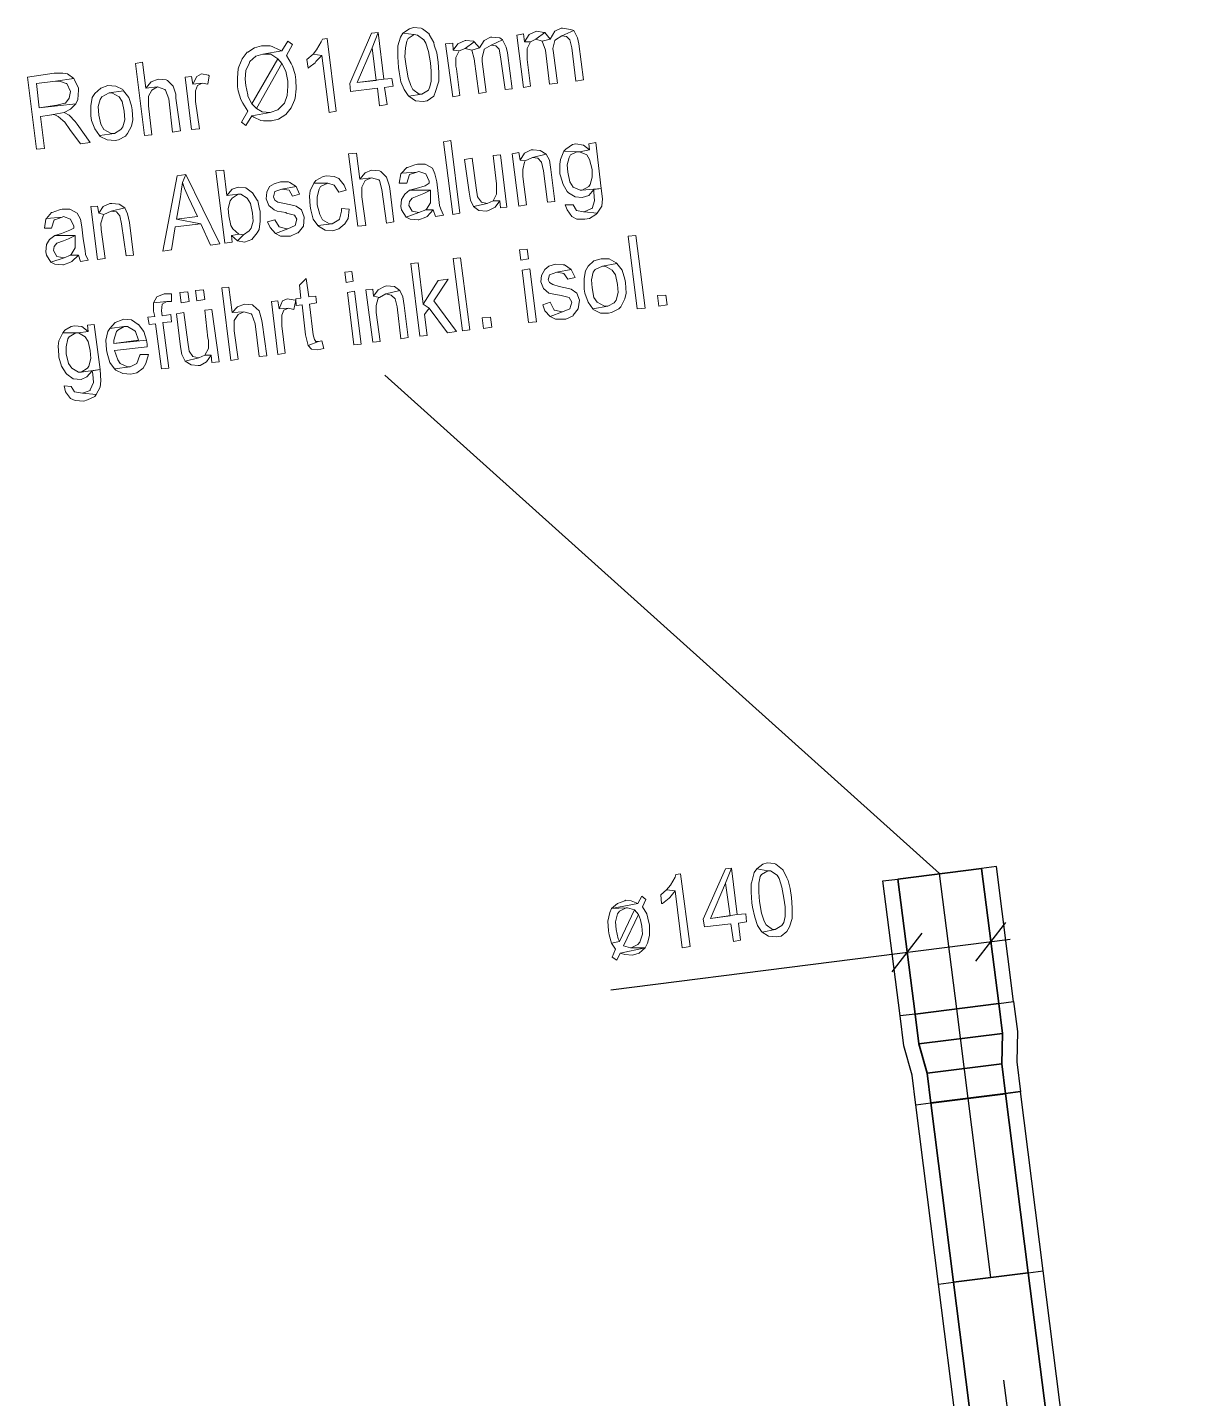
# Model space of a CAD drawing. Header units: metres. Extents: x 2713732.4 to 2713757.2, y 1226081.6 to 1226111.3.
# Drawn here: x 2713747.916 to 2713749.826, y 1226109.054 to 1226111.331 of the extents above; entities that cross this region are included whole.
import ezdxf

# ---------------------------------------------------------------- set-up
doc = ezdxf.new("R2010")
doc.units = ezdxf.units.M
doc.linetypes.add('DASHDOT', pattern=[1, 0.5, -0.25, 0, -0.25])
doc.linetypes.add('HIDDENX2', pattern=[0.75, 0.5, -0.25])
doc.layers.add('einlagen_boden_erstes_og', color=7, linetype='Continuous', true_color=0x000000)

msp = doc.modelspace()

# ---------------------------------------------------------------- linework, layer by layer
at = {"layer": 'einlagen_boden_erstes_og', "color": 7, "linetype": 'Continuous', "lineweight": 25, "extrusion": (0.000477202, 0.001815, 0.999998)}
for p, q in [((2713748.5095, 1226110.7535, -0.198), (2713749.4305, 1226109.9258, -0.1969)), ((2713749.3717, 1226109.8331, -0.1967), (2713749.3814, 1226109.7571, -0.1966)), ((2713749.4905, 1226109.7806, -0.1967), (2713749.5403, 1226109.8449, -0.1969)), ((2713749.5106, 1226109.8507, -0.1968), (2713749.5203, 1226109.7747, -0.1967)), ((2713748.8847, 1226109.7327, -0.1963), (2713749.5478, 1226109.8168, -0.1968)), ((2713749.3517, 1226109.7629, -0.1966), (2713749.4015, 1226109.8272, -0.1968))]:
    msp.add_line(p, q, dxfattribs=at)
at = {"layer": 'einlagen_boden_erstes_og', "color": 42, "linetype": 'Continuous', "lineweight": 35, "true_color": 0xd5aa2b, "extrusion": (0.000477202, 0.001815, 0.999998)}
for p, q in [((2713749.3611, 1226109.9169, -0.1969), (2713749.5, 1226109.9346, -0.197)), ((2713749.5, 1226109.9346, -0.197), (2713749.5285, 1226109.7102, -0.1966)), ((2713749.3896, 1226109.6926, -0.1965), (2713749.3611, 1226109.9169, -0.1969)), ((2713749.5285, 1226109.7102, -0.1966), (2713749.3896, 1226109.6926, -0.1965)), ((2713749.3959, 1226109.643, -0.1964), (2713749.3896, 1226109.6926, -0.1965)), ((2713749.5285, 1226109.7102, -0.1966), (2713749.5347, 1226109.6606, -0.1965)), ((2713749.3959, 1226109.643, -0.1964), (2713749.5347, 1226109.6606, -0.1965)), ((2713749.5347, 1226109.6606, -0.1965), (2713749.5336, 1226109.6101, -0.1964)), ((2713749.4096, 1226109.5944, -0.1963), (2713749.3959, 1226109.643, -0.1964)), ((2713749.4096, 1226109.5944, -0.1963), (2713749.5336, 1226109.6101, -0.1964)), ((2713749.5336, 1226109.6101, -0.1964), (2713749.5399, 1226109.5605, -0.1963)), ((2713749.4159, 1226109.5448, -0.1962), (2713749.4096, 1226109.5944, -0.1963)), ((2713749.4159, 1226109.5451, -0.1962), (2713749.5399, 1226109.5608, -0.1963)), ((2713749.5399, 1226109.5605, -0.1963), (2713749.4159, 1226109.5448, -0.1962)), ((2713749.5399, 1226109.5608, -0.1963), (2713749.5776, 1226109.2632, -0.1958)), ((2713749.4536, 1226109.2475, -0.1957), (2713749.4159, 1226109.5451, -0.1962)), ((2713749.4536, 1226109.2475, -0.1957), (2713749.5776, 1226109.2632, -0.1958)), ((2713749.5776, 1226109.2632, -0.1958), (2713749.8007, 1226107.5053, -0.1927)), ((2713749.6767, 1226107.4895, -0.1926), (2713749.4536, 1226109.2475, -0.1957))]:
    msp.add_line(p, q, dxfattribs=at)
at = {"layer": 'einlagen_boden_erstes_og', "color": 7, "linetype": 'DASHDOT', "lineweight": 25, "extrusion": (0.000477202, 0.001815, 0.999998)}
for p, q in [((2713749.459, 1226109.7014, -0.1966), (2713749.4305, 1226109.9258, -0.1969)), ((2713749.4779, 1226109.5526, -0.1963), (2713749.459, 1226109.7014, -0.1966)), ((2713749.5156, 1226109.2553, -0.1958), (2713749.4779, 1226109.5529, -0.1963)), ((2713749.7387, 1226107.4974, -0.1927), (2713749.5156, 1226109.2553, -0.1958))]:
    msp.add_line(p, q, dxfattribs=at)
at = {"layer": 'einlagen_boden_erstes_og', "color": 7, "linetype": 'HIDDENX2', "lineweight": 25, "extrusion": (0.000477202, 0.001815, 0.999998)}
for p, q in [((2713749.5248, 1226109.9377, -0.197), (2713749.5, 1226109.9346, -0.197)), ((2713749.5533, 1226109.7134, -0.1966), (2713749.5248, 1226109.9377, -0.197)), ((2713749.3363, 1226109.9138, -0.1969), (2713749.3611, 1226109.9169, -0.1969)), ((2713749.3648, 1226109.6895, -0.1965), (2713749.3363, 1226109.9138, -0.1969)), ((2713749.3896, 1226109.6926, -0.1965), (2713749.3648, 1226109.6895, -0.1965)), ((2713749.5285, 1226109.7102, -0.1966), (2713749.5533, 1226109.7134, -0.1966)), ((2713749.5533, 1226109.7134, -0.1966), (2713749.5595, 1226109.6638, -0.1965)), ((2713749.3711, 1226109.6399, -0.1964), (2713749.3648, 1226109.6895, -0.1965)), ((2713749.5595, 1226109.6638, -0.1965), (2713749.5584, 1226109.6132, -0.1964)), ((2713749.3848, 1226109.5912, -0.1963), (2713749.3711, 1226109.6399, -0.1964)), ((2713749.5584, 1226109.6132, -0.1964), (2713749.5647, 1226109.5636, -0.1964)), ((2713749.3911, 1226109.5416, -0.1962), (2713749.3848, 1226109.5912, -0.1963)), ((2713749.5647, 1226109.564, -0.1964), (2713749.5399, 1226109.5608, -0.1963)), ((2713749.5647, 1226109.5636, -0.1964), (2713749.5399, 1226109.5605, -0.1963)), ((2713749.6024, 1226109.2663, -0.1958), (2713749.5647, 1226109.564, -0.1964)), ((2713749.3911, 1226109.5419, -0.1962), (2713749.4159, 1226109.5451, -0.1962)), ((2713749.4159, 1226109.5448, -0.1962), (2713749.3911, 1226109.5416, -0.1962)), ((2713749.4288, 1226109.2443, -0.1957), (2713749.3911, 1226109.5419, -0.1962)), ((2713749.5776, 1226109.2632, -0.1958), (2713749.6024, 1226109.2663, -0.1958)), ((2713749.8255, 1226107.5084, -0.1927), (2713749.6024, 1226109.2663, -0.1958)), ((2713749.4288, 1226109.2443, -0.1957), (2713749.4536, 1226109.2475, -0.1957)), ((2713749.6519, 1226107.4864, -0.1926), (2713749.4288, 1226109.2443, -0.1957))]:
    msp.add_line(p, q, dxfattribs=at)
at = {"layer": 'einlagen_boden_erstes_og', "color": 7, "lineweight": 0}
for points in [[(2713748.4134, 1226111.3124), (2713748.4058, 1226111.3113), (2713748.4036, 1226111.307), (2713748.396, 1226111.2939), (2713748.3906, 1226111.2863), (2713748.4047, 1226111.2842), (2713748.4167, 1226111.1897), (2713748.4286, 1226111.1918)], [(2713748.4981, 1226111.3222), (2713748.4873, 1226111.3211), (2713748.4514, 1226111.2375), (2713748.4525, 1226111.2244), (2713748.497, 1226111.2299), (2713748.5003, 1226111.2005), (2713748.5133, 1226111.2027), (2713748.509, 1226111.2309), (2713748.5231, 1226111.2331), (2713748.5209, 1226111.2462), (2713748.5079, 1226111.2451), (2713748.4634, 1226111.2396), (2713748.4883, 1226111.2972)], [(2713748.4981, 1226111.3222), (2713748.4883, 1226111.2972), (2713748.4949, 1226111.2429), (2713748.4634, 1226111.2396), (2713748.5079, 1226111.2451)], [(2713748.5394, 1226111.3211), (2713748.5351, 1226111.3146), (2713748.5307, 1226111.3005), (2713748.5307, 1226111.2961), (2713748.5307, 1226111.282), (2713748.5318, 1226111.2646), (2713748.5329, 1226111.257), (2713748.5361, 1226111.2407), (2713748.5416, 1226111.2277), (2713748.5481, 1226111.2179), (2713748.5492, 1226111.2168), (2713748.5709, 1226111.2201), (2713748.5666, 1226111.2201), (2713748.5557, 1226111.2277), (2713748.5524, 1226111.2342), (2713748.5481, 1226111.2472), (2713748.5448, 1226111.2668), (2713748.5427, 1226111.282), (2713748.5437, 1226111.2972), (2713748.5459, 1226111.3081), (2713748.5481, 1226111.3124), (2713748.5579, 1226111.3189)], [(2713748.5568, 1226111.3309), (2713748.5503, 1226111.3287), (2713748.5394, 1226111.3211), (2713748.5579, 1226111.3189), (2713748.5633, 1226111.3178), (2713748.5742, 1226111.3102), (2713748.5774, 1226111.3048), (2713748.5818, 1226111.2907), (2713748.585, 1226111.2722), (2713748.5861, 1226111.2581), (2713748.5861, 1226111.2418), (2713748.5839, 1226111.232), (2713748.5818, 1226111.2266), (2713748.5709, 1226111.2201), (2713748.5492, 1226111.2168), (2713748.56, 1226111.2092), (2713748.5731, 1226111.2081), (2713748.5796, 1226111.2092), (2713748.5905, 1226111.2168), (2713748.5937, 1226111.2244), (2713748.5981, 1226111.2386), (2713748.5991, 1226111.2418), (2713748.5991, 1226111.2559), (2713748.5981, 1226111.2733), (2713748.5959, 1226111.2885), (2713748.5915, 1226111.3016), (2713748.5905, 1226111.3059), (2713748.5829, 1226111.3189), (2713748.5829, 1226111.32), (2713748.572, 1226111.3287), (2713748.5698, 1226111.3298)], [(2713748.6437, 1226111.3092), (2713748.6426, 1226111.3092), (2713748.6306, 1226111.3037), (2713748.623, 1226111.2929), (2713748.6328, 1226111.2918), (2713748.6426, 1226111.2961), (2713748.6578, 1226111.307), (2713748.6567, 1226111.3081)], [(2713748.6871, 1226111.3146), (2713748.685, 1226111.3146), (2713748.6741, 1226111.3092), (2713748.6665, 1226111.2972), (2713748.6535, 1226111.2929), (2713748.6535, 1226111.2929), (2713748.6578, 1226111.2787), (2713748.6654, 1226111.2212), (2713748.6774, 1226111.2233), (2713748.6708, 1226111.2744), (2713748.6708, 1226111.2809), (2713748.6741, 1226111.2939), (2713748.6741, 1226111.295), (2713748.686, 1226111.3016), (2713748.7045, 1226111.3102), (2713748.7002, 1226111.3135)], [(2713748.7045, 1226111.3102), (2713748.686, 1226111.3016), (2713748.6936, 1226111.3005), (2713748.6991, 1226111.295), (2713748.7013, 1226111.282), (2713748.7089, 1226111.2277), (2713748.7208, 1226111.2288), (2713748.7132, 1226111.2885), (2713748.711, 1226111.2983)], [(2713748.7393, 1226111.32), (2713748.7284, 1226111.3178), (2713748.7393, 1226111.2309), (2713748.7512, 1226111.2331), (2713748.7458, 1226111.2777), (2713748.7458, 1226111.282), (2713748.7458, 1226111.2961), (2713748.7512, 1226111.307), (2713748.7414, 1226111.307)], [(2713748.761, 1226111.3244), (2713748.761, 1226111.3244), (2713748.749, 1226111.3189), (2713748.7414, 1226111.307), (2713748.7512, 1226111.307), (2713748.7599, 1226111.3113), (2713748.7751, 1226111.3222), (2713748.774, 1226111.3222)], [(2713748.7751, 1226111.3222), (2713748.7599, 1226111.3113), (2713748.7708, 1226111.3081), (2713748.7838, 1226111.3113)], [(2713748.8044, 1226111.3298), (2713748.8023, 1226111.3298), (2713748.7914, 1226111.3244), (2713748.7838, 1226111.3113), (2713748.7708, 1226111.3081), (2713748.7708, 1226111.3081), (2713748.7762, 1226111.2929), (2713748.7827, 1226111.2364), (2713748.7958, 1226111.2386), (2713748.7892, 1226111.2885), (2713748.7881, 1226111.2961), (2713748.7914, 1226111.3092), (2713748.7925, 1226111.3102), (2713748.8034, 1226111.3168), (2713748.8229, 1226111.3255), (2713748.8175, 1226111.3276)], [(2713748.8229, 1226111.3255), (2713748.8034, 1226111.3168), (2713748.811, 1226111.3157), (2713748.8164, 1226111.3102), (2713748.8197, 1226111.2972), (2713748.8262, 1226111.2418), (2713748.8392, 1226111.244), (2713748.8316, 1226111.3037), (2713748.8294, 1226111.3135)], [(2713748.3059, 1226111.3005), (2713748.3048, 1226111.3005), (2713748.2928, 1226111.2972), (2713748.282, 1226111.2896), (2713748.2809, 1226111.2896), (2713748.2722, 1226111.2787), (2713748.2668, 1226111.2657), (2713748.2657, 1226111.2624), (2713748.2646, 1226111.2472), (2713748.2646, 1226111.232), (2713748.2657, 1226111.2255), (2713748.27, 1226111.2114), (2713748.2733, 1226111.2049), (2713748.282, 1226111.1918), (2713748.2711, 1226111.1734), (2713748.2787, 1226111.1679), (2713748.2885, 1226111.1842), (2713748.3189, 1226111.1897), (2713748.3189, 1226111.1897), (2713748.3059, 1226111.1908), (2713748.2961, 1226111.1962), (2713748.2885, 1226111.2038), (2713748.282, 1226111.2168), (2713748.282, 1226111.219), (2713748.2787, 1226111.2342), (2713748.2776, 1226111.2451), (2713748.2787, 1226111.2592), (2713748.2841, 1226111.2711), (2713748.2852, 1226111.2744), (2713748.295, 1226111.2831), (2713748.3069, 1226111.2863), (2713748.3384, 1226111.2918), (2713748.3341, 1226111.2939), (2713748.3222, 1226111.2994), (2713748.3189, 1226111.3005)], [(2713748.3482, 1226111.3081), (2713748.3384, 1226111.2918), (2713748.3069, 1226111.2863), (2713748.3189, 1226111.2863), (2713748.32, 1226111.2863), (2713748.3319, 1226111.2787), (2713748.3384, 1226111.2711), (2713748.3384, 1226111.2711), (2713748.345, 1226111.2581), (2713748.3482, 1226111.2418), (2713748.3482, 1226111.2331), (2713748.3471, 1226111.2179), (2713748.3428, 1226111.2049), (2713748.3406, 1226111.2027), (2713748.3319, 1226111.194), (2713748.3189, 1226111.1897), (2713748.2885, 1226111.1842), (2713748.2917, 1226111.1821), (2713748.3037, 1226111.1766), (2713748.308, 1226111.1756), (2713748.3211, 1226111.1756), (2713748.333, 1226111.1788), (2713748.345, 1226111.1864), (2713748.345, 1226111.1864), (2713748.3537, 1226111.1973), (2713748.3591, 1226111.2103), (2713748.3602, 1226111.2136), (2713748.3623, 1226111.2288), (2713748.3613, 1226111.244), (2713748.3602, 1226111.2527), (2713748.3558, 1226111.2668), (2713748.3537, 1226111.2711), (2713748.3461, 1226111.2842), (2713748.3558, 1226111.3026)], [(2713748.3906, 1226111.2863), (2713748.3797, 1226111.2777), (2713748.3819, 1226111.2635), (2713748.383, 1226111.2646), (2713748.3938, 1226111.2722), (2713748.3949, 1226111.2744), (2713748.4047, 1226111.2842)], [(2713748.622, 1226111.3048), (2713748.61, 1226111.3037), (2713748.622, 1226111.2157), (2713748.6339, 1226111.2179), (2713748.6285, 1226111.2624), (2713748.6274, 1226111.2668), (2713748.6274, 1226111.2809), (2713748.6328, 1226111.2918), (2713748.623, 1226111.2929)], [(2713748.6578, 1226111.307), (2713748.6426, 1226111.2961), (2713748.6535, 1226111.2929), (2713748.6665, 1226111.2972)], [(2713748.1071, 1226111.2733), (2713748.0951, 1226111.2711), (2713748.1103, 1226111.1517), (2713748.1223, 1226111.1527), (2713748.1169, 1226111.2005), (2713748.1169, 1226111.2016), (2713748.1169, 1226111.2168), (2713748.1223, 1226111.2266), (2713748.1321, 1226111.232), (2713748.1125, 1226111.2299)], [(2713748.3319, 1226111.2787), (2713748.2885, 1226111.2038), (2713748.2961, 1226111.1962), (2713748.3384, 1226111.2711)], [(2713747.9604, 1226111.2548), (2713747.9159, 1226111.2483), (2713747.9311, 1226111.1288), (2713747.9441, 1226111.1299), (2713747.9376, 1226111.1832), (2713747.9528, 1226111.1853), (2713747.9767, 1226111.1897), (2713747.9876, 1226111.1951), (2713747.9963, 1226111.2038), (2713747.9355, 1226111.1973), (2713747.9311, 1226111.2375), (2713747.9626, 1226111.2418), (2713747.993, 1226111.2462), (2713747.9822, 1226111.2538), (2713747.9746, 1226111.2548)], [(2713747.993, 1226111.2462), (2713747.9626, 1226111.2418), (2713747.9691, 1226111.2418), (2713747.98, 1226111.2375), (2713747.9811, 1226111.2375), (2713747.9876, 1226111.2244), (2713747.9854, 1226111.2136), (2713747.9789, 1226111.2049), (2713747.9778, 1226111.2049), (2713747.9648, 1226111.2016), (2713747.9355, 1226111.1973), (2713747.9963, 1226111.2038), (2713747.9995, 1226111.2114), (2713748.0006, 1226111.2266), (2713748.0006, 1226111.2299), (2713747.9941, 1226111.244)], [(2713748.1332, 1226111.2451), (2713748.1212, 1226111.2407), (2713748.1125, 1226111.2299), (2713748.1321, 1226111.232), (2713748.144, 1226111.2277), (2713748.1451, 1226111.2266), (2713748.1505, 1226111.2125), (2713748.157, 1226111.1571), (2713748.1701, 1226111.1593), (2713748.1625, 1226111.2136), (2713748.1625, 1226111.2201), (2713748.1581, 1226111.2331), (2713748.1484, 1226111.2429), (2713748.1462, 1226111.244)], [(2713748.1885, 1226111.2494), (2713748.1777, 1226111.2483), (2713748.1885, 1226111.1614), (2713748.2016, 1226111.1625), (2713748.1951, 1226111.2081), (2713748.1951, 1226111.2103), (2713748.1951, 1226111.2255), (2713748.1983, 1226111.2342), (2713748.2059, 1226111.2386), (2713748.1907, 1226111.2364)], [(2713748.2048, 1226111.2538), (2713748.1972, 1226111.2494), (2713748.1972, 1226111.2494), (2713748.1907, 1226111.2364), (2713748.2059, 1226111.2386), (2713748.2157, 1226111.2364), (2713748.2179, 1226111.2505), (2713748.2168, 1226111.2516)], [(2713748.0495, 1226111.2342), (2713748.0376, 1226111.2299), (2713748.0278, 1226111.2212), (2713748.0234, 1226111.2147), (2713748.0213, 1226111.2005), (2713748.0213, 1226111.1842), (2713748.0224, 1226111.1766), (2713748.0278, 1226111.1625), (2713748.0354, 1226111.1517), (2713748.0604, 1226111.1549), (2713748.0549, 1226111.1549), (2713748.043, 1226111.1614), (2713748.0376, 1226111.1701), (2713748.0343, 1226111.1853), (2713748.0332, 1226111.1994), (2713748.0365, 1226111.2114), (2713748.0397, 1226111.2157), (2713748.0517, 1226111.2223), (2713748.0756, 1226111.2255), (2713748.0745, 1226111.2277), (2713748.0625, 1226111.2331)], [(2713748.0756, 1226111.2255), (2713748.0517, 1226111.2223), (2713748.056, 1226111.2223), (2713748.068, 1226111.2157), (2713748.0734, 1226111.2081), (2713748.0767, 1226111.1918), (2713748.0778, 1226111.1777), (2713748.0745, 1226111.1658), (2713748.0712, 1226111.1614), (2713748.0604, 1226111.1549), (2713748.0354, 1226111.1517), (2713748.0365, 1226111.1495), (2713748.0484, 1226111.144), (2713748.0615, 1226111.143), (2713748.0669, 1226111.144), (2713748.0788, 1226111.1506), (2713748.0821, 1226111.1549), (2713748.0886, 1226111.1669), (2713748.0908, 1226111.1777), (2713748.0897, 1226111.194), (2713748.0886, 1226111.2005), (2713748.0843, 1226111.2147)], [(2713747.9767, 1226111.1897), (2713747.9528, 1226111.1853), (2713747.9604, 1226111.1864), (2713747.967, 1226111.1832), (2713747.9746, 1226111.1766), (2713747.9778, 1226111.1734), (2713747.9865, 1226111.1614), (2713748.0039, 1226111.1375), (2713748.0202, 1226111.1397), (2713747.9985, 1226111.1701), (2713747.9952, 1226111.1745), (2713747.9854, 1226111.1853)], [(2713748.622, 1226111.0202), (2713748.6067, 1226111.1408), (2713748.6187, 1226111.143), (2713748.6339, 1226111.0224), (2713748.622, 1226111.0202)], [(2713748.7556, 1226111.1278), (2713748.7523, 1226111.1278), (2713748.7414, 1226111.1223), (2713748.7338, 1226111.1104), (2713748.7425, 1226111.1093), (2713748.7545, 1226111.1147), (2713748.7773, 1226111.1202), (2713748.7675, 1226111.1267)], [(2713748.8262, 1226111.1375), (2713748.8207, 1226111.1364), (2713748.8099, 1226111.1288), (2713748.8066, 1226111.1256), (2713748.8283, 1226111.1245), (2713748.8327, 1226111.1245), (2713748.849, 1226111.1278), (2713748.8392, 1226111.1354)], [(2713748.8598, 1226111.1397), (2713748.8479, 1226111.1375), (2713748.849, 1226111.1278), (2713748.8327, 1226111.1245), (2713748.8446, 1226111.1191), (2713748.849, 1226111.1115), (2713748.8533, 1226111.0952), (2713748.8533, 1226111.0821), (2713748.8501, 1226111.0702), (2713748.8479, 1226111.0669), (2713748.837, 1226111.0604), (2713748.8685, 1226111.0637)], [(2713748.4623, 1226111.1223), (2713748.4492, 1226111.1212), (2713748.4645, 1226111.0007), (2713748.4775, 1226111.0018), (2713748.471, 1226111.0495), (2713748.471, 1226111.0517), (2713748.471, 1226111.0658), (2713748.4764, 1226111.0767), (2713748.4873, 1226111.081), (2713748.4677, 1226111.0789)], [(2713748.5633, 1226111.1039), (2713748.559, 1226111.1028), (2713748.547, 1226111.0984), (2713748.5459, 1226111.0984), (2713748.5372, 1226111.0887), (2713748.5622, 1226111.0908), (2713748.5655, 1226111.0919), (2713748.5774, 1226111.0876), (2713748.5829, 1226111.0756), (2713748.5829, 1226111.0724), (2713748.5763, 1226111.068), (2713748.5611, 1226111.0637), (2713748.5503, 1226111.0604), (2713748.585, 1226111.0604), (2713748.585, 1226111.055), (2713748.585, 1226111.0398), (2713748.5785, 1226111.0289), (2713748.5774, 1226111.0278), (2713748.5894, 1226111.0278), (2713748.5937, 1226111.017), (2713748.6067, 1226111.0191), (2713748.6024, 1226111.0289), (2713748.6002, 1226111.0354), (2713748.5981, 1226111.055), (2713748.5959, 1226111.0745), (2713748.5926, 1226111.0876), (2713748.5883, 1226111.0973), (2713748.5785, 1226111.1028), (2713748.5763, 1226111.1039)], [(2713748.6545, 1226111.1136), (2713748.6415, 1226111.1115), (2713748.6491, 1226111.0572), (2713748.6513, 1226111.0441), (2713748.6567, 1226111.0333), (2713748.6795, 1226111.0387), (2713748.6698, 1226111.0409), (2713748.6632, 1226111.0495), (2713748.6632, 1226111.0495), (2713748.6611, 1226111.0648)], [(2713748.7013, 1226111.1191), (2713748.6893, 1226111.118), (2713748.6947, 1226111.0713), (2713748.6947, 1226111.068), (2713748.6947, 1226111.0539), (2713748.6893, 1226111.043), (2713748.7002, 1226111.043), (2713748.7013, 1226111.0311), (2713748.7121, 1226111.0322)], [(2713748.7317, 1226111.1234), (2713748.7208, 1226111.1212), (2713748.7317, 1226111.0343), (2713748.7447, 1226111.0365), (2713748.7382, 1226111.0832), (2713748.7382, 1226111.0952), (2713748.7414, 1226111.1071), (2713748.7425, 1226111.1093), (2713748.7338, 1226111.1104)], [(2713748.7773, 1226111.1202), (2713748.7545, 1226111.1147), (2713748.7632, 1226111.1136), (2713748.7697, 1226111.1071), (2713748.7729, 1226111.093), (2713748.7795, 1226111.0409), (2713748.7914, 1226111.0419), (2713748.7849, 1226111.0952), (2713748.7827, 1226111.1104)], [(2713748.8066, 1226111.1256), (2713748.8012, 1226111.1115), (2713748.8001, 1226111.1039), (2713748.8001, 1226111.0876), (2713748.8012, 1226111.0843), (2713748.8055, 1226111.0702), (2713748.812, 1226111.0582), (2713748.8142, 1226111.0561), (2713748.8251, 1226111.0495), (2713748.837, 1226111.0485), (2713748.8479, 1226111.0517), (2713748.8566, 1226111.0615), (2713748.8685, 1226111.0637), (2713748.837, 1226111.0604), (2713748.8338, 1226111.0604), (2713748.8218, 1226111.0658), (2713748.8164, 1226111.0745), (2713748.8131, 1226111.0908), (2713748.812, 1226111.1028), (2713748.8153, 1226111.1147), (2713748.8175, 1226111.1191), (2713748.8283, 1226111.1245)], [(2713748.1788, 1226111.0865), (2713748.1647, 1226111.0843), (2713748.1408, 1226110.9594), (2713748.1549, 1226110.9616), (2713748.1614, 1226110.9996), (2713748.2038, 1226111.005), (2713748.1636, 1226111.0126), (2713748.1701, 1226111.0495), (2713748.1712, 1226111.0582), (2713748.1733, 1226111.0734)], [(2713748.1788, 1226111.0865), (2713748.1733, 1226111.0734), (2713748.1766, 1226111.0637), (2713748.1831, 1226111.0485), (2713748.1983, 1226111.017), (2713748.1636, 1226111.0126), (2713748.2038, 1226111.005), (2713748.22, 1226110.9692), (2713748.2353, 1226110.9713)], [(2713748.2418, 1226111.0941), (2713748.2287, 1226111.093), (2713748.2439, 1226110.9724), (2713748.2559, 1226110.9746), (2713748.2548, 1226110.9855), (2713748.2668, 1226110.9876), (2713748.257, 1226110.9963), (2713748.2537, 1226111.0018), (2713748.2505, 1226111.018), (2713748.2494, 1226111.03), (2713748.2526, 1226111.043), (2713748.2559, 1226111.0474), (2713748.2657, 1226111.0539), (2713748.2472, 1226111.0517)], [(2713748.4123, 1226111.0843), (2713748.4069, 1226111.0832), (2713748.3949, 1226111.0767), (2713748.3917, 1226111.0724), (2713748.4145, 1226111.0724), (2713748.4253, 1226111.0691), (2713748.4253, 1226111.0691), (2713748.433, 1226111.0572), (2713748.4449, 1226111.0604), (2713748.4416, 1226111.0691), (2713748.433, 1226111.08), (2713748.4253, 1226111.0832)], [(2713748.4873, 1226111.0941), (2713748.4764, 1226111.0897), (2713748.4677, 1226111.0789), (2713748.4873, 1226111.081), (2713748.4992, 1226111.0778), (2713748.5003, 1226111.0767), (2713748.5046, 1226111.0615), (2713748.5122, 1226111.0061), (2713748.5242, 1226111.0083), (2713748.5177, 1226111.0637), (2713748.5166, 1226111.0691), (2713748.5122, 1226111.0821), (2713748.5025, 1226111.0919), (2713748.5003, 1226111.093)], [(2713748.5372, 1226111.0887), (2713748.5361, 1226111.0876), (2713748.5329, 1226111.0724), (2713748.5459, 1226111.0724), (2713748.5459, 1226111.0724), (2713748.5503, 1226111.0865), (2713748.5503, 1226111.0865), (2713748.5622, 1226111.0908)], [(2713748.2657, 1226111.0658), (2713748.2559, 1226111.0626), (2713748.2472, 1226111.0517), (2713748.2657, 1226111.0539), (2713748.27, 1226111.0539), (2713748.2809, 1226111.0474), (2713748.2863, 1226111.0387), (2713748.2896, 1226111.0224), (2713748.2907, 1226111.0094), (2713748.2874, 1226110.9974), (2713748.2841, 1226110.9931), (2713748.2744, 1226110.9865), (2713748.2646, 1226110.9768), (2713748.2765, 1226110.9746), (2713748.2765, 1226110.9746), (2713748.2885, 1226110.9789), (2713748.2972, 1226110.9898), (2713748.3004, 1226110.9952), (2713748.3026, 1226111.0094), (2713748.3026, 1226111.0256), (2713748.3015, 1226111.0289), (2713748.2983, 1226111.043), (2713748.2972, 1226111.0441), (2713748.2896, 1226111.0561), (2713748.2787, 1226111.0648), (2713748.2787, 1226111.0648)], [(2713748.3363, 1226111.0745), (2713748.3254, 1226111.0713), (2713748.3178, 1226111.0669), (2713748.3135, 1226111.0572), (2713748.3124, 1226111.0463), (2713748.3167, 1226111.0354), (2713748.3254, 1226111.0278), (2713748.3308, 1226111.0256), (2713748.345, 1226111.0235), (2713748.3461, 1226111.0224), (2713748.3591, 1226111.0191), (2713748.3634, 1226111.0126), (2713748.3602, 1226111.0018), (2713748.3602, 1226111.0018), (2713748.3482, 1226110.9963), (2713748.3276, 1226110.9887), (2713748.3363, 1226110.9844), (2713748.3493, 1226110.9844), (2713748.3526, 1226110.9844), (2713748.3645, 1226110.9898), (2713748.3656, 1226110.9898), (2713748.3743, 1226111.0007), (2713748.3754, 1226111.0159), (2713748.371, 1226111.0278), (2713748.3623, 1226111.0343), (2713748.358, 1226111.0354), (2713748.3428, 1226111.0387), (2713748.3319, 1226111.0409), (2713748.3265, 1226111.0441), (2713748.3243, 1226111.0495), (2713748.3265, 1226111.0582), (2713748.3265, 1226111.0582), (2713748.3384, 1226111.0626), (2713748.3623, 1226111.0669), (2713748.3515, 1226111.0734), (2713748.3493, 1226111.0745)], [(2713748.3623, 1226111.0669), (2713748.3384, 1226111.0626), (2713748.3504, 1226111.0604), (2713748.3558, 1226111.0506), (2713748.3678, 1226111.0539)], [(2713748.3917, 1226111.0724), (2713748.3852, 1226111.0593), (2713748.3841, 1226111.0506), (2713748.3852, 1226111.0343), (2713748.3862, 1226111.0278), (2713748.3906, 1226111.0126), (2713748.3982, 1226111.0018), (2713748.4221, 1226111.005), (2713748.4177, 1226111.005), (2713748.4058, 1226111.0115), (2713748.4015, 1226111.0202), (2713748.3971, 1226111.0365), (2713748.3971, 1226111.0495), (2713748.4004, 1226111.0626), (2713748.4025, 1226111.0669), (2713748.4145, 1226111.0724)], [(2713748.5503, 1226111.0604), (2713748.5427, 1226111.0539), (2713748.5372, 1226111.0452), (2713748.5361, 1226111.0333), (2713748.5372, 1226111.0278), (2713748.5448, 1226111.0159), (2713748.5655, 1226111.0235), (2713748.5546, 1226111.0256), (2713748.5492, 1226111.0354), (2713748.5503, 1226111.0419), (2713748.5546, 1226111.0474), (2713748.5655, 1226111.0517), (2713748.5742, 1226111.055), (2713748.585, 1226111.0604)], [(2713748.8685, 1226111.0637), (2713748.8566, 1226111.0615), (2713748.8566, 1226111.0572), (2713748.8577, 1226111.043), (2713748.8533, 1226111.03), (2713748.8522, 1226111.03), (2713748.8403, 1226111.0246), (2713748.862, 1226111.0224), (2713748.8696, 1226111.0343), (2713748.8707, 1226111.0463)], [(2713748.056, 1226111.0387), (2713748.0528, 1226111.0387), (2713748.0419, 1226111.0333), (2713748.0343, 1226111.0224), (2713748.043, 1226111.0202), (2713748.0549, 1226111.0256), (2713748.0778, 1226111.0311), (2713748.068, 1226111.0376)], [(2713748.6893, 1226111.043), (2713748.6795, 1226111.0387), (2713748.6567, 1226111.0333), (2713748.6654, 1226111.0267), (2713748.6784, 1226111.0256), (2713748.6817, 1226111.0267), (2713748.6926, 1226111.0322), (2713748.7002, 1226111.043)], [(2713748.8088, 1226111.0365), (2713748.812, 1226111.0278), (2713748.8197, 1226111.017), (2713748.8283, 1226111.0126), (2713748.8414, 1226111.0126), (2713748.849, 1226111.0137), (2713748.8598, 1226111.0202), (2713748.862, 1226111.0224), (2713748.8403, 1226111.0246), (2713748.8392, 1226111.0246), (2713748.8273, 1226111.0267), (2713748.8218, 1226111.0365)], [(2713747.9474, 1226111.0137), (2713747.9463, 1226111.0126), (2713747.9441, 1226110.9974), (2713747.9561, 1226110.9974), (2713747.9561, 1226110.9974), (2713747.9604, 1226111.0115), (2713747.9615, 1226111.0115), (2713747.9735, 1226111.0159)], [(2713747.9735, 1226111.0289), (2713747.9691, 1226111.0278), (2713747.9572, 1226111.0235), (2713747.9561, 1226111.0235), (2713747.9474, 1226111.0137), (2713747.9735, 1226111.0159), (2713747.9756, 1226111.017), (2713747.9876, 1226111.0126), (2713747.993, 1226111.0007), (2713747.993, 1226110.9974), (2713747.9865, 1226110.9941), (2713747.9724, 1226110.9887), (2713747.9615, 1226110.9855), (2713747.9952, 1226110.9855), (2713747.9952, 1226110.98), (2713747.9952, 1226110.9648), (2713747.9887, 1226110.954), (2713747.9876, 1226110.9529), (2713748.0006, 1226110.9529), (2713748.0039, 1226110.942), (2713748.0169, 1226110.9442), (2713748.0126, 1226110.954), (2713748.0115, 1226110.9605), (2713748.0082, 1226110.98), (2713748.0061, 1226110.9996), (2713748.0039, 1226111.0126), (2713747.9985, 1226111.0224), (2713747.9887, 1226111.0278), (2713747.9865, 1226111.0289)], [(2713748.0321, 1226111.0343), (2713748.0213, 1226111.0333), (2713748.0321, 1226110.9453), (2713748.0452, 1226110.9474), (2713748.0386, 1226110.9952), (2713748.0376, 1226111.0061), (2713748.0419, 1226111.018), (2713748.043, 1226111.0202), (2713748.0343, 1226111.0224)], [(2713748.0778, 1226111.0311), (2713748.0549, 1226111.0256), (2713748.0636, 1226111.0246), (2713748.0691, 1226111.018), (2713748.0723, 1226111.005), (2713748.0799, 1226110.9518), (2713748.0919, 1226110.9529), (2713748.0854, 1226111.0072), (2713748.0821, 1226111.0213)], [(2713748.4373, 1226111.03), (2713748.4373, 1226111.0256), (2713748.434, 1226111.0126), (2713748.433, 1226111.0115), (2713748.4221, 1226111.005), (2713748.3982, 1226111.0018), (2713748.3993, 1226111.0007), (2713748.4101, 1226110.9941), (2713748.4232, 1226110.9931), (2713748.433, 1226110.9963), (2713748.4427, 1226111.005), (2713748.4482, 1226111.0137), (2713748.4503, 1226111.0289)], [(2713748.5774, 1226111.0278), (2713748.5655, 1226111.0235), (2713748.5448, 1226111.0159), (2713748.5514, 1226111.0126), (2713748.5644, 1226111.0115), (2713748.5655, 1226111.0115), (2713748.5774, 1226111.0159), (2713748.5796, 1226111.017), (2713748.5894, 1226111.0278)], [(2713748.3265, 1226111.0115), (2713748.3146, 1226111.0083), (2713748.3189, 1226110.9985), (2713748.3276, 1226110.9887), (2713748.3482, 1226110.9963), (2713748.3461, 1226110.9963), (2713748.3341, 1226110.9996), (2713748.3341, 1226110.9996)], [(2713747.9615, 1226110.9855), (2713747.9528, 1226110.9789), (2713747.9474, 1226110.9703), (2713747.9463, 1226110.9583), (2713747.9474, 1226110.9529), (2713747.955, 1226110.9409), (2713747.9767, 1226110.9485), (2713747.9648, 1226110.9507), (2713747.9594, 1226110.9605), (2713747.9604, 1226110.967), (2713747.9648, 1226110.9724), (2713747.9756, 1226110.9768), (2713747.9843, 1226110.98), (2713747.9952, 1226110.9855)], [(2713748.2668, 1226110.9876), (2713748.2548, 1226110.9855), (2713748.2646, 1226110.9768), (2713748.2744, 1226110.9865)], [(2713748.9283, 1226110.8638), (2713748.9131, 1226110.9844), (2713748.9261, 1226110.9855), (2713748.9413, 1226110.8649), (2713748.9283, 1226110.8638)], [(2713747.9876, 1226110.9529), (2713747.9767, 1226110.9485), (2713747.955, 1226110.9409), (2713747.9615, 1226110.9377), (2713747.9746, 1226110.9366), (2713747.9756, 1226110.9366), (2713747.9876, 1226110.9409), (2713747.9898, 1226110.942), (2713748.0006, 1226110.9529)], [(2713748.6382, 1226110.8269), (2713748.623, 1226110.9474), (2713748.635, 1226110.9485), (2713748.6502, 1226110.829), (2713748.6382, 1226110.8269)], [(2713748.7458, 1226110.9626), (2713748.7328, 1226110.9616), (2713748.7349, 1226110.9442), (2713748.748, 1226110.9464)], [(2713748.8685, 1226110.9464), (2713748.8566, 1226110.9431), (2713748.8468, 1226110.9344), (2713748.8425, 1226110.9268), (2713748.8403, 1226110.9138), (2713748.8403, 1226110.8964), (2713748.8414, 1226110.8899), (2713748.8468, 1226110.8747), (2713748.8544, 1226110.8638), (2713748.8794, 1226110.8681), (2713748.874, 1226110.8681), (2713748.862, 1226110.8747), (2713748.8566, 1226110.8823), (2713748.8533, 1226110.8986), (2713748.8522, 1226110.9116), (2713748.8555, 1226110.9246), (2713748.8588, 1226110.929), (2713748.8707, 1226110.9344), (2713748.8946, 1226110.9388), (2713748.8935, 1226110.9398), (2713748.8816, 1226110.9464)], [(2713748.4547, 1226110.9257), (2713748.4427, 1226110.9246), (2713748.4449, 1226110.9073), (2713748.4568, 1226110.9094)], [(2713748.5644, 1226110.9398), (2713748.5524, 1226110.9388), (2713748.5676, 1226110.8182), (2713748.5796, 1226110.8193), (2713748.5752, 1226110.854), (2713748.5829, 1226110.8649), (2713748.5731, 1226110.8714)], [(2713748.7501, 1226110.9301), (2713748.7371, 1226110.9279), (2713748.748, 1226110.841), (2713748.761, 1226110.8421)], [(2713748.7925, 1226110.9377), (2713748.7816, 1226110.9344), (2713748.7751, 1226110.929), (2713748.7697, 1226110.9192), (2713748.7686, 1226110.9083), (2713748.7729, 1226110.8975), (2713748.7816, 1226110.8899), (2713748.7871, 1226110.8888), (2713748.8023, 1226110.8855), (2713748.8023, 1226110.8855), (2713748.8153, 1226110.8823), (2713748.8197, 1226110.8747), (2713748.8164, 1226110.8638), (2713748.8164, 1226110.8638), (2713748.8044, 1226110.8584), (2713748.7838, 1226110.8508), (2713748.7925, 1226110.8464), (2713748.8066, 1226110.8464), (2713748.8099, 1226110.8464), (2713748.8218, 1226110.8519), (2713748.8218, 1226110.8529), (2713748.8305, 1226110.8638), (2713748.8327, 1226110.8779), (2713748.8283, 1226110.8899), (2713748.8186, 1226110.8964), (2713748.8142, 1226110.8975), (2713748.799, 1226110.9007), (2713748.7881, 1226110.904), (2713748.7827, 1226110.9073), (2713748.7805, 1226110.9116), (2713748.7827, 1226110.9203), (2713748.7827, 1226110.9203), (2713748.7947, 1226110.9246), (2713748.8186, 1226110.929), (2713748.8077, 1226110.9366), (2713748.8055, 1226110.9366)], [(2713748.8186, 1226110.929), (2713748.7947, 1226110.9246), (2713748.8066, 1226110.9225), (2713748.8131, 1226110.9127), (2713748.8251, 1226110.9159)], [(2713748.8946, 1226110.9388), (2713748.8707, 1226110.9344), (2713748.875, 1226110.9344), (2713748.887, 1226110.9279), (2713748.8924, 1226110.9203), (2713748.8957, 1226110.904), (2713748.8968, 1226110.891), (2713748.8935, 1226110.8779), (2713748.8903, 1226110.8736), (2713748.8794, 1226110.8681), (2713748.8544, 1226110.8638), (2713748.8555, 1226110.8627), (2713748.8674, 1226110.8562), (2713748.8805, 1226110.8562), (2713748.8859, 1226110.8573), (2713748.8979, 1226110.8638), (2713748.9011, 1226110.8671), (2713748.9076, 1226110.8801), (2713748.9098, 1226110.8899), (2713748.9087, 1226110.9073), (2713748.9076, 1226110.9127), (2713748.9033, 1226110.9279)], [(2713748.2505, 1226110.8996), (2713748.2385, 1226110.8986), (2713748.2537, 1226110.778), (2713748.2657, 1226110.7802), (2713748.2592, 1226110.8269), (2713748.2592, 1226110.829), (2713748.2592, 1226110.8442), (2713748.2657, 1226110.854), (2713748.2754, 1226110.8584), (2713748.2559, 1226110.8573)], [(2713748.3786, 1226110.9138), (2713748.3678, 1226110.9029), (2713748.3699, 1226110.8812), (2713748.3613, 1226110.8801), (2713748.3623, 1226110.8692), (2713748.3721, 1226110.8703), (2713748.3776, 1226110.8204), (2713748.3786, 1226110.816), (2713748.3819, 1226110.803), (2713748.3993, 1226110.8095), (2713748.3949, 1226110.8095), (2713748.3928, 1226110.8127), (2713748.3906, 1226110.8204), (2713748.3841, 1226110.8714), (2713748.396, 1226110.8736), (2713748.3949, 1226110.8844), (2713748.383, 1226110.8834)], [(2713748.5122, 1226110.9018), (2713748.509, 1226110.9007), (2713748.4981, 1226110.8953), (2713748.4905, 1226110.8844), (2713748.5003, 1226110.8823), (2713748.5112, 1226110.8888), (2713748.534, 1226110.8942), (2713748.5253, 1226110.9007)], [(2713748.6144, 1226110.9127), (2713748.5981, 1226110.9105), (2713748.5731, 1226110.8714), (2713748.5829, 1226110.8649), (2713748.6133, 1226110.8236), (2713748.6285, 1226110.8258), (2713748.5905, 1226110.8768)], [(2713748.1429, 1226110.8888), (2713748.1429, 1226110.8888), (2713748.131, 1226110.8834), (2713748.1255, 1226110.8736), (2713748.1473, 1226110.8757), (2713748.1549, 1226110.8757), (2713748.1549, 1226110.8888)], [(2713748.182, 1226110.892), (2713748.169, 1226110.891), (2713748.1712, 1226110.8736), (2713748.1842, 1226110.8757)], [(2713748.2081, 1226110.8953), (2713748.1951, 1226110.8942), (2713748.1972, 1226110.8768), (2713748.2103, 1226110.879)], [(2713748.3319, 1226110.8768), (2713748.3211, 1226110.8757), (2713748.3319, 1226110.7878), (2713748.3439, 1226110.7899), (2713748.3384, 1226110.8356), (2713748.3384, 1226110.8377), (2713748.3384, 1226110.8529), (2713748.3417, 1226110.8616), (2713748.3493, 1226110.8649), (2713748.3341, 1226110.8638)], [(2713748.3471, 1226110.8801), (2713748.3395, 1226110.8768), (2713748.3395, 1226110.8768), (2713748.3341, 1226110.8638), (2713748.3493, 1226110.8649), (2713748.358, 1226110.8627), (2713748.3613, 1226110.8779), (2713748.3602, 1226110.8779)], [(2713748.459, 1226110.8931), (2713748.4471, 1226110.891), (2713748.4579, 1226110.8041), (2713748.4699, 1226110.8051)], [(2713748.4894, 1226110.8964), (2713748.4775, 1226110.8953), (2713748.4894, 1226110.8084), (2713748.5014, 1226110.8095), (2713748.4949, 1226110.8573), (2713748.4949, 1226110.8692), (2713748.4981, 1226110.8812), (2713748.5003, 1226110.8823), (2713748.4905, 1226110.8844)], [(2713748.534, 1226110.8942), (2713748.5112, 1226110.8888), (2713748.5198, 1226110.8866), (2713748.5264, 1226110.8801), (2713748.5296, 1226110.8671), (2713748.5361, 1226110.8138), (2713748.5481, 1226110.816), (2713748.5416, 1226110.8692), (2713748.5394, 1226110.8834)], [(2713748.9641, 1226110.8681), (2713748.9619, 1226110.8855), (2713748.9761, 1226110.8866), (2713748.9782, 1226110.8703), (2713748.9641, 1226110.8681)], [(2713748.1255, 1226110.8736), (2713748.1255, 1226110.8595), (2713748.1277, 1226110.8508), (2713748.1158, 1226110.8497), (2713748.1179, 1226110.8377), (2713748.1288, 1226110.8388), (2713748.1386, 1226110.7639), (2713748.1505, 1226110.765), (2713748.1408, 1226110.841), (2713748.1549, 1226110.8421), (2713748.1538, 1226110.854), (2713748.1397, 1226110.8519), (2713748.1386, 1226110.8605), (2713748.1397, 1226110.8714), (2713748.1473, 1226110.8757)], [(2713748.1755, 1226110.8573), (2713748.1636, 1226110.8551), (2713748.1701, 1226110.8008), (2713748.1723, 1226110.7878), (2713748.1777, 1226110.7769), (2713748.2005, 1226110.7823), (2713748.1907, 1226110.7845), (2713748.1842, 1226110.7932), (2713748.1842, 1226110.7932), (2713748.182, 1226110.8084)], [(2713748.2222, 1226110.8627), (2713748.2103, 1226110.8616), (2713748.2157, 1226110.8149), (2713748.2168, 1226110.8117), (2713748.2168, 1226110.7975), (2713748.2103, 1226110.7867), (2713748.2211, 1226110.7867), (2713748.2222, 1226110.7747), (2713748.2342, 1226110.7758)], [(2713748.2765, 1226110.8714), (2713748.2646, 1226110.8671), (2713748.2559, 1226110.8573), (2713748.2754, 1226110.8584), (2713748.2874, 1226110.8551), (2713748.2885, 1226110.854), (2713748.2939, 1226110.8388), (2713748.3004, 1226110.7845), (2713748.3135, 1226110.7856), (2713748.3059, 1226110.841), (2713748.3048, 1226110.8464), (2713748.3004, 1226110.8605), (2713748.2907, 1226110.8692), (2713748.2896, 1226110.8703)], [(2713748.7838, 1226110.8747), (2713748.7719, 1226110.8703), (2713748.7751, 1226110.8605), (2713748.7838, 1226110.8508), (2713748.8044, 1226110.8584), (2713748.8034, 1226110.8584), (2713748.7914, 1226110.8616), (2713748.7903, 1226110.8616)], [(2713747.9941, 1226110.8356), (2713747.9887, 1226110.8345), (2713747.9778, 1226110.828), (2713747.9746, 1226110.8236), (2713747.9963, 1226110.8236), (2713748.0006, 1226110.8236), (2713748.0169, 1226110.8258), (2713748.0061, 1226110.8345)], [(2713748.0267, 1226110.8377), (2713748.0158, 1226110.8366), (2713748.0169, 1226110.8258), (2713748.0006, 1226110.8236), (2713748.0115, 1226110.8171), (2713748.0169, 1226110.8095), (2713748.0202, 1226110.7943), (2713748.0213, 1226110.7812), (2713748.018, 1226110.7682), (2713748.0158, 1226110.765), (2713748.005, 1226110.7584), (2713748.0365, 1226110.7628)], [(2713748.0528, 1226110.8312), (2713748.0495, 1226110.8258), (2713748.0463, 1226110.8117), (2713748.0473, 1226110.7954), (2713748.0484, 1226110.7899), (2713748.0528, 1226110.7747), (2713748.0604, 1226110.7639), (2713748.0864, 1226110.7671), (2713748.0821, 1226110.7671), (2713748.0701, 1226110.7726), (2713748.0658, 1226110.7791), (2713748.0604, 1226110.7943), (2713748.1147, 1226110.8008), (2713748.1147, 1226110.8051), (2713748.1136, 1226110.8117), (2713748.0593, 1226110.8062), (2713748.0593, 1226110.8117), (2713748.0636, 1226110.8258), (2713748.0658, 1226110.828), (2713748.0767, 1226110.8345)], [(2713748.0756, 1226110.8464), (2713748.0734, 1226110.8453), (2713748.0615, 1226110.841), (2713748.0528, 1226110.8312), (2713748.0767, 1226110.8345), (2713748.0821, 1226110.8345), (2713748.094, 1226110.8269), (2713748.0951, 1226110.8258), (2713748.1006, 1226110.8117), (2713748.0593, 1226110.8062), (2713748.1136, 1226110.8117), (2713748.1093, 1226110.8258), (2713748.1006, 1226110.8377), (2713748.0995, 1226110.8377), (2713748.0886, 1226110.8453)], [(2713748.673, 1226110.8312), (2713748.6708, 1226110.8486), (2713748.685, 1226110.8497), (2713748.6871, 1226110.8334), (2713748.673, 1226110.8312)], [(2713747.9746, 1226110.8236), (2713747.968, 1226110.8106), (2713747.967, 1226110.8019), (2713747.968, 1226110.7867), (2713747.968, 1226110.7834), (2713747.9724, 1226110.7682), (2713747.98, 1226110.7563), (2713747.9811, 1226110.7552), (2713747.9919, 1226110.7476), (2713748.005, 1226110.7465), (2713748.0148, 1226110.7508), (2713748.0234, 1226110.7606), (2713748.0365, 1226110.7628), (2713748.005, 1226110.7584), (2713748.0006, 1226110.7584), (2713747.9898, 1226110.765), (2713747.9843, 1226110.7726), (2713747.98, 1226110.7889), (2713747.98, 1226110.8008), (2713747.9832, 1226110.8138), (2713747.9854, 1226110.8171), (2713747.9963, 1226110.8236)], [(2713748.4047, 1226110.8106), (2713748.3993, 1226110.8095), (2713748.3819, 1226110.803), (2713748.3873, 1226110.7965), (2713748.3982, 1226110.7954), (2713748.408, 1226110.7975)], [(2713748.1038, 1226110.7878), (2713748.1027, 1226110.7867), (2713748.0973, 1226110.7726), (2713748.0864, 1226110.7671), (2713748.0604, 1226110.7639), (2713748.0625, 1226110.7617), (2713748.0745, 1226110.7563), (2713748.0875, 1226110.7552), (2713748.0973, 1226110.7573), (2713748.1082, 1226110.765), (2713748.1125, 1226110.7726), (2713748.1169, 1226110.7878)], [(2713748.2103, 1226110.7867), (2713748.2005, 1226110.7823), (2713748.1777, 1226110.7769), (2713748.1875, 1226110.7704), (2713748.1994, 1226110.7693), (2713748.2027, 1226110.7693), (2713748.2135, 1226110.7758), (2713748.2211, 1226110.7867)], [(2713748.0365, 1226110.7628), (2713748.0234, 1226110.7606), (2713748.0245, 1226110.7552), (2713748.0256, 1226110.7411), (2713748.0202, 1226110.7291), (2713748.0202, 1226110.728), (2713748.0071, 1226110.7237), (2713748.03, 1226110.7215), (2713748.0365, 1226110.7335), (2713748.0376, 1226110.7443)], [(2713747.9767, 1226110.7356), (2713747.9789, 1226110.7258), (2713747.9876, 1226110.715), (2713747.9952, 1226110.7117), (2713748.0093, 1226110.7106), (2713748.0158, 1226110.7128), (2713748.0278, 1226110.7182), (2713748.03, 1226110.7215), (2713748.0071, 1226110.7237), (2713748.0071, 1226110.7237), (2713747.9941, 1226110.7258), (2713747.9887, 1226110.7345)], [(2713749.1444, 1226109.9438), (2713749.1368, 1226109.9416), (2713749.1271, 1226109.934), (2713749.1455, 1226109.9307), (2713749.1499, 1226109.9307), (2713749.1607, 1226109.9231), (2713749.164, 1226109.9177), (2713749.1683, 1226109.9036), (2713749.1716, 1226109.8851), (2713749.1738, 1226109.871), (2713749.1738, 1226109.8547), (2713749.1716, 1226109.8449), (2713749.1683, 1226109.8395), (2713749.1575, 1226109.833), (2713749.1357, 1226109.8286), (2713749.1466, 1226109.8221), (2713749.1596, 1226109.821), (2713749.1672, 1226109.8221), (2713749.177, 1226109.8297), (2713749.1814, 1226109.8373), (2713749.1857, 1226109.8514), (2713749.1857, 1226109.8547), (2713749.1857, 1226109.8688), (2713749.1846, 1226109.8862), (2713749.1825, 1226109.9014), (2713749.1792, 1226109.9144), (2713749.177, 1226109.9188), (2713749.1705, 1226109.9318), (2713749.1694, 1226109.9329), (2713749.1586, 1226109.9416), (2713749.1564, 1226109.9427)], [(2713749, 1226109.9253), (2713748.9924, 1226109.9242), (2713748.9913, 1226109.9199), (2713748.9837, 1226109.9068), (2713748.9772, 1226109.8992), (2713748.9913, 1226109.8971), (2713749.0032, 1226109.8025), (2713749.0163, 1226109.8047)], [(2713749.0847, 1226109.9351), (2713749.0749, 1226109.934), (2713749.038, 1226109.8503), (2713749.0402, 1226109.8373), (2713749.0836, 1226109.8427), (2713749.088, 1226109.8134), (2713749.0999, 1226109.8156), (2713749.0966, 1226109.8438), (2713749.1097, 1226109.846), (2713749.1086, 1226109.859), (2713749.0945, 1226109.8579), (2713749.0499, 1226109.8514), (2713749.0749, 1226109.9101)], [(2713749.0847, 1226109.9351), (2713749.0749, 1226109.9101), (2713749.0825, 1226109.8558), (2713749.0499, 1226109.8514), (2713749.0945, 1226109.8579)], [(2713749.1271, 1226109.934), (2713749.1227, 1226109.9275), (2713749.1184, 1226109.9123), (2713749.1173, 1226109.909), (2713749.1173, 1226109.8949), (2713749.1184, 1226109.8775), (2713749.1195, 1226109.8699), (2713749.1238, 1226109.8536), (2713749.1281, 1226109.8395), (2713749.1347, 1226109.8297), (2713749.1357, 1226109.8286), (2713749.1575, 1226109.833), (2713749.1531, 1226109.833), (2713749.1423, 1226109.8406), (2713749.139, 1226109.8471), (2713749.1347, 1226109.8601), (2713749.1314, 1226109.8797), (2713749.1303, 1226109.8949), (2713749.1303, 1226109.9101), (2713749.1325, 1226109.9209), (2713749.1347, 1226109.9242), (2713749.1455, 1226109.9307)], [(2713748.9772, 1226109.8992), (2713748.9674, 1226109.8905), (2713748.9685, 1226109.8764), (2713748.9706, 1226109.8764), (2713748.9815, 1226109.8851), (2713748.9826, 1226109.8862), (2713748.9913, 1226109.8971)], [(2713748.9359, 1226109.8884), (2713748.9294, 1226109.8764), (2713748.8859, 1226109.8677), (2713748.9098, 1226109.8688), (2713748.912, 1226109.8688), (2713748.9239, 1226109.8656), (2713748.9304, 1226109.8579), (2713748.9337, 1226109.8493), (2713748.9359, 1226109.8384), (2713748.937, 1226109.8254), (2713748.9326, 1226109.8123), (2713748.9294, 1226109.808), (2713748.9185, 1226109.8025), (2713748.9413, 1226109.8025), (2713748.9457, 1226109.8102), (2713748.9489, 1226109.8232), (2713748.9489, 1226109.8406), (2713748.9478, 1226109.8449), (2713748.9446, 1226109.859), (2713748.937, 1226109.871), (2713748.9424, 1226109.8829)], [(2713748.9087, 1226109.8818), (2713748.9076, 1226109.8808), (2713748.8957, 1226109.8764), (2713748.8859, 1226109.8677), (2713748.9294, 1226109.8764), (2713748.9185, 1226109.8808)], [(2713748.8859, 1226109.8677), (2713748.8827, 1226109.8612), (2713748.8794, 1226109.8471), (2713748.8805, 1226109.8308), (2713748.8816, 1226109.8243), (2713748.8859, 1226109.8102), (2713748.8989, 1226109.8134), (2713748.8968, 1226109.8178), (2713748.8935, 1226109.833), (2713748.8924, 1226109.846), (2713748.8957, 1226109.859), (2713748.8989, 1226109.8634), (2713748.9098, 1226109.8688)], [(2713748.9239, 1226109.8656), (2713748.8989, 1226109.8134), (2713748.8859, 1226109.8102), (2713748.8924, 1226109.8004), (2713748.887, 1226109.7873), (2713748.8946, 1226109.7819), (2713748.9, 1226109.7939), (2713748.9413, 1226109.8025), (2713748.9185, 1226109.8025), (2713748.9174, 1226109.8025), (2713748.9055, 1226109.8058), (2713748.9304, 1226109.8579)], [(2713748.9413, 1226109.8025), (2713748.9, 1226109.7939), (2713748.9076, 1226109.7917), (2713748.9207, 1226109.7906), (2713748.9315, 1226109.7939)]]:
    msp.add_lwpolyline(points, close=True, dxfattribs=at)

doc.saveas('drawing.dxf')
